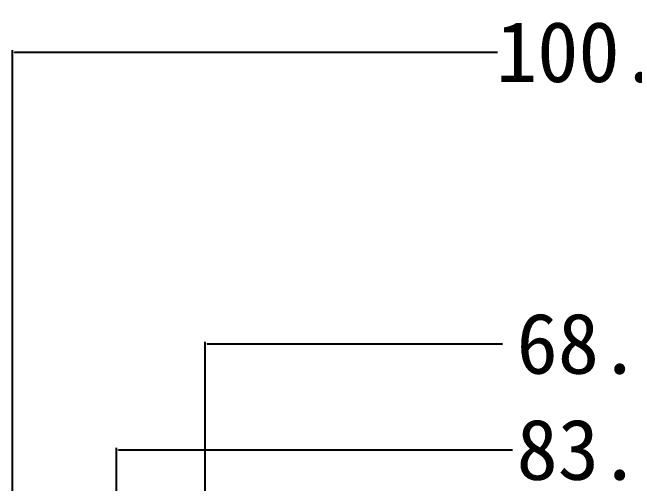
# Model space of a CAD drawing. Header units: inches. Extents: x -850 to 339, y -315 to 884.
# Drawn here: x -50.1 to 1.2, y 205.2 to 244 of the extents above; entities that cross this region are included whole.
import ezdxf

# ---------------------------------------------------------------- set-up
doc = ezdxf.new("R2010")
doc.units = ezdxf.units.IN
doc.header["$MEASUREMENT"] = 0
doc.dimstyles.get("Standard").update_dxf_attribs({"dimtxt": 5, "dimasz": 0.18, "dimexe": 0.18, "dimexo": 0.0625, "dimgap": 0.09, "dimtad": 0, "dimtih": 1, "dimtoh": 1, "dimzin": 0, "dimdsep": 46, "dimtxsty": 'Standard', "dimcen": 0.09, "dimclrt": 3, "dimadec": 0, "dimazin": 0, "dimtfac": 1, "dimtofl": 0, "dimtmove": 0, "dimatfit": 3, "dimfxl": 0, "dimtolj": 1, "dimtzin": 0, "dimarcsym": 0})

# ---------------------------------------------------------------- blocks, each defined once
blk = doc.blocks.new('*D17')
at = {"color": 0, "lineweight": -2}
for p, q in [((-41.504, 191.034), (-41.504, 208.115)), ((-41.324, 207.935), (-8.84, 207.935)), ((41.324, 207.935), (8.84, 207.935)), ((41.504, 191.034), (41.504, 208.115))]:
    blk.add_line(p, q, dxfattribs=at)
at = {"color": 0}
for points in [[(-41.324, 207.965), (-41.324, 207.905), (-41.504, 207.935)], [(41.324, 207.965), (41.324, 207.905), (41.504, 207.935)]]:
    blk.add_solid(points, dxfattribs=at)
at = {"layer": 'Defpoints', "color": 0}
for p in [(41.504, 207.935), (-41.504, 190.971, 6.4), (41.504, 190.971, 6.4)]:
    blk.add_point(p, dxfattribs=at)
at = {"color": 3, "insert": (0, 207.935), "char_height": 5, "attachment_point": 5}
blk.add_mtext('\\A1;83.01', dxfattribs=at)
blk = doc.blocks.new('*D18')
at = {"color": 0, "lineweight": -2}
for p, q in [((-34.2, 191.589), (-34.2, 216.859)), ((-34.02, 216.679), (-9.673, 216.679)), ((34.02, 216.679), (9.673, 216.679)), ((34.2, 191.589), (34.2, 216.859))]:
    blk.add_line(p, q, dxfattribs=at)
at = {"color": 0}
for points in [[(-34.02, 216.709), (-34.02, 216.649), (-34.2, 216.679)], [(34.02, 216.709), (34.02, 216.649), (34.2, 216.679)]]:
    blk.add_solid(points, dxfattribs=at)
at = {"layer": 'Defpoints', "color": 0}
for p in [(34.2, 216.679), (-34.2, 191.527, 2.7), (34.2, 191.527, 2.7)]:
    blk.add_point(p, dxfattribs=at)
at = {"color": 3, "insert": (0, 216.679), "char_height": 5, "attachment_point": 5}
blk.add_mtext('\\A1;68.40', dxfattribs=at)
blk = doc.blocks.new('*D20')
at = {"color": 0, "lineweight": -2}
for p, q in [((-50.083, 162.449), (-50.083, 240.898)), ((-49.903, 240.718), (-10.09, 240.718)), ((49.903, 240.718), (10.09, 240.718)), ((50.083, 156.477), (50.083, 240.898))]:
    blk.add_line(p, q, dxfattribs=at)
at = {"color": 0}
for points in [[(-49.903, 240.748), (-49.903, 240.688), (-50.083, 240.718)], [(49.903, 240.748), (49.903, 240.688), (50.083, 240.718)]]:
    blk.add_solid(points, dxfattribs=at)
at = {"layer": 'Defpoints', "color": 0}
for p in [(50.083, 240.718), (-50.083, 162.386, 0.5), (50.083, 156.415, 0.5)]:
    blk.add_point(p, dxfattribs=at)
at = {"color": 3, "insert": (0, 240.718), "char_height": 5, "attachment_point": 5}
blk.add_mtext('\\A1;100.17', dxfattribs=at)

msp = doc.modelspace()

# ---------------------------------------------------------------- dimensions: what is measured, and where the dimension line sits
for base, p1, p2, picture, middle in [((50.083, 240.718), (-50.083, 162.386, 0.5), (50.083, 156.415, 0.5), '*D20', (0, 240.718)), ((34.2, 216.679), (-34.2, 191.527, 2.7), (34.2, 191.527, 2.7), '*D18', (0, 216.679)), ((41.504, 207.935), (-41.504, 190.971, 6.4), (41.504, 190.971, 6.4), '*D17', (0, 207.935))]:
    dim = msp.add_linear_dim(base=base, p1=p1, p2=p2, dimstyle='Standard')
    dim.commit()
    dim.dimension.update_dxf_attribs({"geometry": picture, "text_midpoint": middle})

doc.saveas('drawing.dxf')
